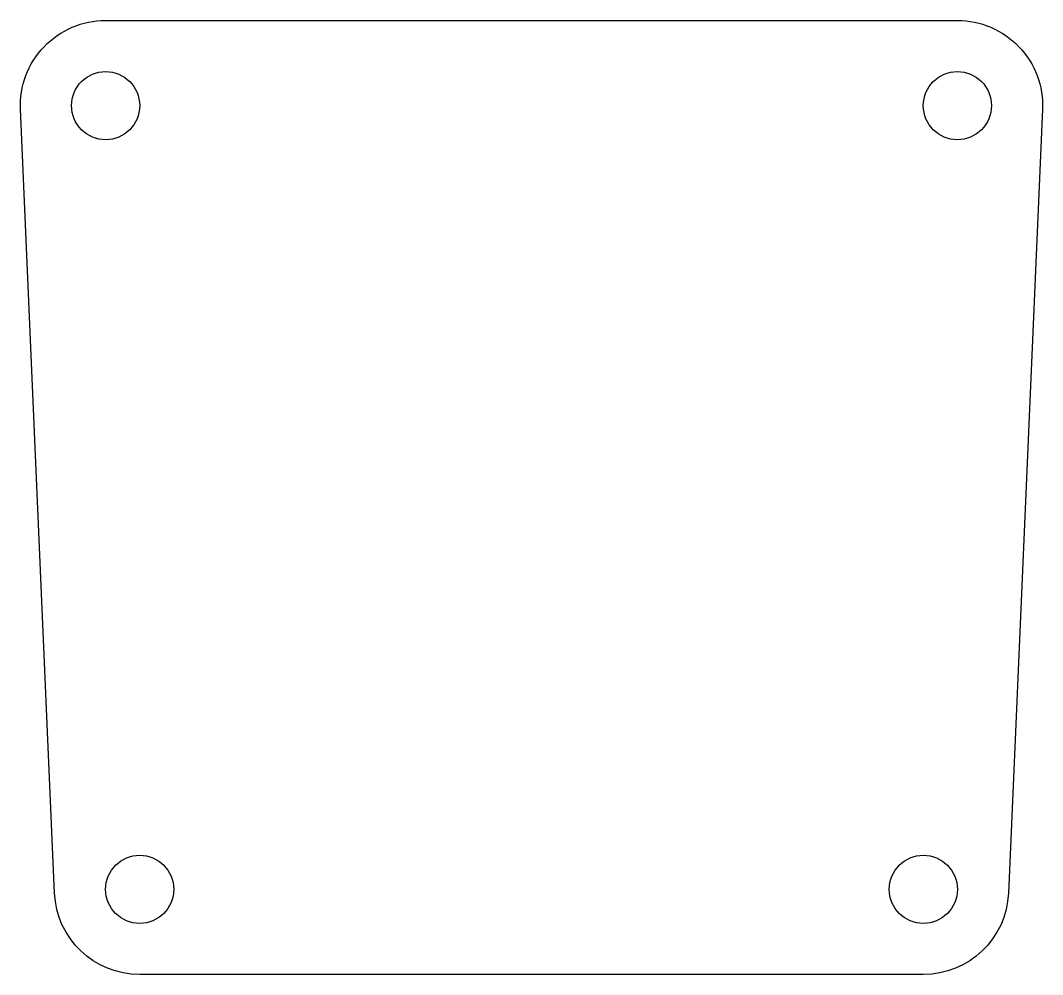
# Model space of a CAD drawing. Header units: millimetres. Extents: x -75 to 75, y -70 to 70.
import ezdxf

# ---------------------------------------------------------------- set-up
doc = ezdxf.new("R2010")
doc.units = ezdxf.units.MM
doc.layers.get('0').update_dxf_attribs({"linetype": 'CONTINUOUS'})

msp = doc.modelspace()

# ---------------------------------------------------------------- linework, layer by layer
msp.add_lwpolyline([(62.5, 70, -0.426998), (74.99, 56.96), (69.99, -58.04, -0.401544), (57.5, -70), (-57.5, -70, -0.401544), (-69.99, -58.04), (-74.99, 56.96, -0.426998), (-62.5, 70)], format="xyb", close=True)
for centre in [(-62.5, 57.5), (62.5, 57.5), (-57.5, -57.5), (57.5, -57.5)]:
    msp.add_circle(centre, 5)

doc.saveas('drawing.dxf')
